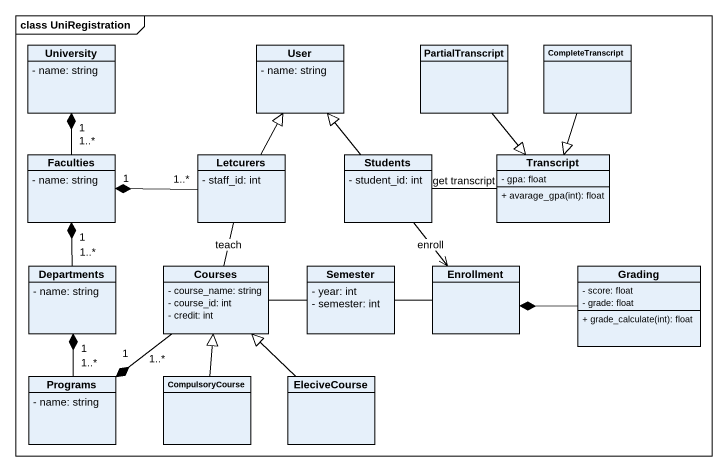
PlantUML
@startuml
mainframe class UniRegistration
hide circle
hide empty members
skinparam classAttributeIconSize 0
class University {
  - name: string
}
class User {
  - name: string
}
class PartialTranscript
class CompleteTranscript
class Faculties {
  - name: string
}
class Letcurers {
  - staff_id: int
}
class Students {
  - student_id: int
}
class Transcript {
  - gpa: float
  + avarage_gpa(int): float
}
class Departments {
  - name: string
}
class Courses {
  - course_name: string
  - course_id: int
  - credit: int
}
class Semester {
  - year: int
  - semester: int
}
class Enrollment
class Grading {
  - score: float
  - grade: float
  + grade_calculate(int): float
}
class Programs {
  - name: string
}
class CompulsoryCourse
class EleciveCourse
PartialTranscript --|> Transcript
CompleteTranscript --|> Transcript
Faculties "1..*" -up-* "1" University
Letcurers -up-|> User
Letcurers "1..*" -left-* "1" Faculties
Letcurers -- Courses : teach
Students -up-|> User
Students -right- Transcript : get transcript
Students --> Enrollment : enroll
Departments "1..*" -up-* "1" Faculties
Courses "1..*" --* "1" Programs
Semester -left- Courses
Semester -right- Enrollment
Grading -left-* Enrollment
Programs "1..*" -up-* "1" Departments
CompulsoryCourse -up-|> Courses
EleciveCourse -up-|> Courses
@enduml
